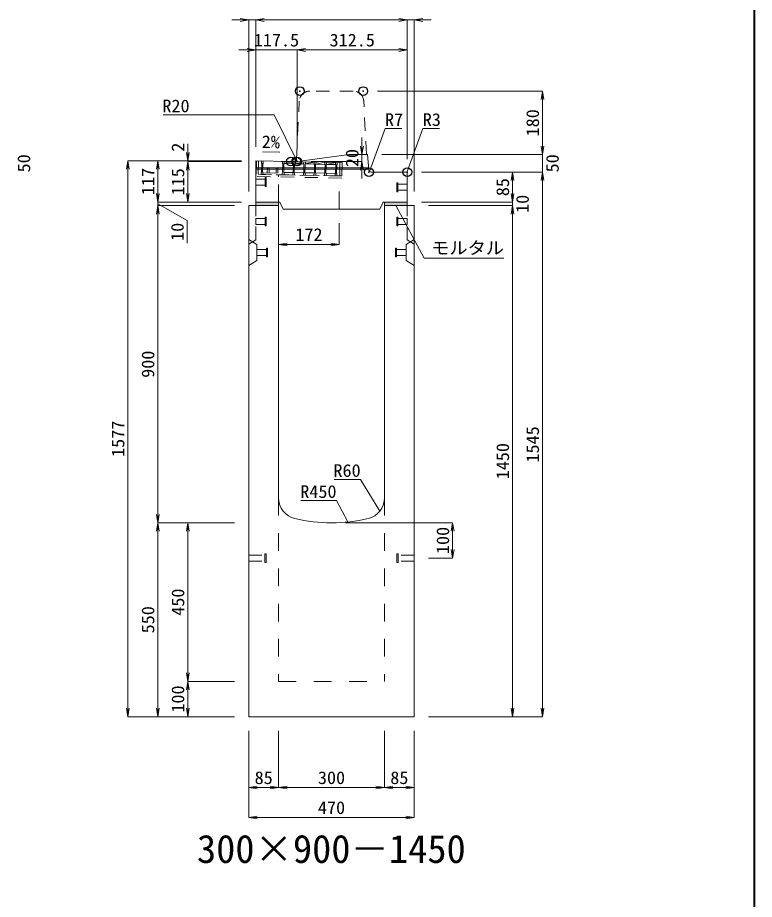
# Model space of a CAD drawing. Units: millimetres at full size. Extents: x -1809 to 57027, y -20349 to 17321.
# Drawn here: x 22509 to 24600, y -12614 to -10113 of the extents above; entities that cross this region are included whole.
import ezdxf
from ezdxf.enums import TextEntityAlignment as Align

# ---------------------------------------------------------------- set-up
doc = ezdxf.new("R2010")
doc.units = ezdxf.units.MM
doc.header["$LTSCALE"] = 50
doc.header["$PDMODE"] = 32
doc.header["$PDSIZE"] = 25
doc.linetypes.add('USER1', pattern=[2, 1, -1])
doc.linetypes.add('USER2', pattern=[1.35, 0.75, -0.6])
for name, color, linetype, lineweight in [('インサート', 3, 'USER2', 9), ('グレーチング', 7, 'USER2', 9), ('モルタル', 7, 'Continuous', 9), ('受枠', 3, 'USER2', 9), ('図枠', 7, 'Continuous', 5), ('寸法線', 7, 'Continuous', 13), ('引出線', 4, 'Continuous', 13), ('本体', 2, 'Continuous', 13), ('目地', 132, 'Continuous', 9)]:
    doc.layers.add(name, color=color, linetype=linetype, lineweight=lineweight)
doc.layers.add('作業エリア', color=11, linetype='Continuous')
doc.layers.add('文字', color=7, linetype='Continuous')
doc.styles.add('ＭＳ 明朝', font='')
doc.styles.get('ＭＳ 明朝').set_extended_font_data('MS Mincho')

# ---------------------------------------------------------------- blocks, each defined once
blk = doc.blocks.new('open_arrow')
at = {"color": 0, "linetype": 'Continuous', "lineweight": -2}
blk.add_lwpolyline([(7.5, 1.25), (0, 0), (7.5, -1.25)], dxfattribs=at)

msp = doc.modelspace()

# ---------------------------------------------------------------- hatches: boundary and pattern name
at = {"layer": 'モルタル'}
for points in [[(23250, -10646.05), (23250, -10636.05), (23185, -10636.05), (23185, -10646.05)], [(23615, -10646.05), (23615, -10636.05), (23550, -10636.05), (23550, -10646.05)]]:
    msp.add_hatch(color=256, dxfattribs=at).paths.add_polyline_path(points)

# ---------------------------------------------------------------- linework, layer by layer
at = {"layer": 'インサート'}
for p, q in [((23185, -10570.55), (23212, -10570.55)), ((23185, -10570.55), (23185, -10587.55)), ((23215, -10566.55), (23212, -10566.55)), ((23212, -10566.55), (23212, -10591.55)), ((23215, -10591.55), (23215, -10566.55)), ((23585, -10581.55), (23588, -10581.55)), ((23585, -10606.55), (23585, -10581.55)), ((23588, -10581.55), (23588, -10606.55)), ((23185, -10587.55), (23212, -10587.55)), ((23212, -10591.55), (23215, -10591.55)), ((23588, -10606.55), (23585, -10606.55)), ((23615, -10585.55), (23588, -10585.55)), ((23615, -10602.55), (23588, -10602.55)), ((23615, -10585.55), (23615, -10602.55)), ((23215, -10678.55), (23212, -10678.55)), ((23212, -10678.55), (23212, -10703.55)), ((23215, -10703.55), (23215, -10678.55)), ((23585, -10678.55), (23588, -10678.55)), ((23585, -10703.55), (23585, -10678.55)), ((23588, -10678.55), (23588, -10703.55)), ((23185, -10682.55), (23212, -10682.55)), ((23185, -10682.55), (23185, -10699.55)), ((23185, -10699.55), (23212, -10699.55)), ((23212, -10703.55), (23215, -10703.55)), ((23588, -10703.55), (23585, -10703.55)), ((23615, -10682.55), (23588, -10682.55)), ((23615, -10699.55), (23588, -10699.55)), ((23615, -10682.55), (23615, -10699.55)), ((23188.2, -10770.55), (23215.2, -10770.55)), ((23188.2, -10770.55), (23188.2, -10787.55)), ((23218.2, -10766.55), (23215.2, -10766.55)), ((23215.2, -10766.55), (23215.2, -10791.55)), ((23218.2, -10791.55), (23218.2, -10766.55)), ((23581.8, -10766.55), (23584.8, -10766.55)), ((23581.8, -10791.55), (23581.8, -10766.55)), ((23584.8, -10766.55), (23584.8, -10791.55)), ((23611.8, -10770.55), (23584.8, -10770.55)), ((23611.8, -10770.55), (23611.8, -10787.55)), ((23188.2, -10787.55), (23215.2, -10787.55)), ((23215.2, -10791.55), (23218.2, -10791.55)), ((23584.8, -10791.55), (23581.8, -10791.55)), ((23611.8, -10787.55), (23584.8, -10787.55)), ((23165, -11637.55), (23211, -11637.55)), ((23165, -11654.55), (23165, -11637.55)), ((23165, -11654.55), (23211, -11654.55)), ((23211, -11658.55), (23211, -11633.55)), ((23211, -11633.55), (23215, -11633.55)), ((23215, -11658.55), (23215, -11633.55)), ((23585, -11633.55), (23589, -11633.55)), ((23585, -11633.55), (23585, -11658.55)), ((23589, -11633.55), (23589, -11658.55)), ((23635, -11637.55), (23589, -11637.55)), ((23635, -11654.55), (23589, -11654.55)), ((23635, -11637.55), (23635, -11654.55)), ((23215, -11658.55), (23211, -11658.55)), ((23589, -11658.55), (23585, -11658.55))]:
    msp.add_line(p, q, dxfattribs=at)
at = {"layer": 'グレーチング'}
for p, q in [((23201, -10519.37), (23200.88, -10525.37)), ((23200.88, -10525.37), (23201.86, -10526.39)), ((23415.95, -10523.67), (23201, -10519.37)), ((23201.86, -10526.39), (23201.38, -10550.39)), ((23204.86, -10526.45), (23204.38, -10550.45)), ((23205.88, -10525.47), (23204.86, -10526.45)), ((23206, -10519.47), (23205.88, -10525.47)), ((23260.98, -10520.57), (23260.86, -10526.57)), ((23260.86, -10526.57), (23261.84, -10527.59)), ((23261.84, -10527.59), (23261.36, -10551.59)), ((23264.84, -10527.65), (23264.36, -10551.65)), ((23265.86, -10526.67), (23264.84, -10527.65)), ((23265.98, -10520.67), (23265.86, -10526.67)), ((23265.86, -10526.67), (23290.98, -10521.17)), ((23265.86, -10526.67), (23290.86, -10527.17)), ((23290.98, -10521.17), (23290.86, -10527.17)), ((23290.86, -10527.17), (23291.84, -10528.19)), ((23291.84, -10528.19), (23291.36, -10552.19)), ((23294.84, -10528.25), (23294.36, -10552.25)), ((23295.86, -10527.27), (23294.84, -10528.25)), ((23295.98, -10521.27), (23295.86, -10527.27)), ((23295.86, -10527.27), (23320.97, -10521.77)), ((23295.86, -10527.27), (23320.85, -10527.77)), ((23320.97, -10521.77), (23320.85, -10527.77)), ((23320.85, -10527.77), (23321.83, -10528.79)), ((23321.83, -10528.79), (23321.35, -10552.79)), ((23324.83, -10528.85), (23324.35, -10552.85)), ((23325.85, -10527.87), (23324.83, -10528.85)), ((23325.97, -10521.87), (23325.85, -10527.87)), ((23325.85, -10527.87), (23350.97, -10522.37)), ((23325.85, -10527.87), (23350.85, -10528.37)), ((23350.97, -10522.37), (23350.85, -10528.37)), ((23350.85, -10528.37), (23351.83, -10529.39)), ((23351.83, -10529.39), (23351.35, -10553.39)), ((23354.83, -10529.45), (23354.35, -10553.45)), ((23355.85, -10528.47), (23354.83, -10529.45)), ((23355.97, -10522.47), (23355.85, -10528.47)), ((23355.85, -10528.47), (23380.96, -10522.97)), ((23355.85, -10528.47), (23380.84, -10528.97)), ((23380.96, -10522.97), (23380.84, -10528.97)), ((23380.84, -10528.97), (23381.82, -10529.99)), ((23381.82, -10529.99), (23381.34, -10553.99)), ((23384.82, -10530.05), (23384.34, -10554.05)), ((23385.84, -10529.07), (23384.82, -10530.05)), ((23385.96, -10523.07), (23385.84, -10529.07)), ((23385.84, -10529.07), (23410.95, -10523.57)), ((23385.84, -10529.07), (23410.83, -10529.57)), ((23410.95, -10523.57), (23410.83, -10529.57)), ((23410.83, -10529.57), (23411.81, -10530.59)), ((23411.81, -10530.59), (23411.33, -10554.59)), ((23414.81, -10530.65), (23414.33, -10554.65)), ((23415.83, -10529.67), (23414.81, -10530.65)), ((23415.95, -10523.67), (23415.83, -10529.67)), ((23200.24, -10557.37), (23200.36, -10551.37)), ((23200.36, -10551.37), (23201.38, -10550.39)), ((23205.36, -10551.47), (23204.38, -10550.45)), ((23205.24, -10557.47), (23205.36, -10551.47)), ((23205.33, -10552.97), (23260.31, -10554.07)), ((23218.12, -10538.22), (23217.82, -10553.22)), ((23218.12, -10538.22), (23248.12, -10538.82)), ((23223.12, -10538.32), (23222.82, -10553.32)), ((23243.12, -10538.72), (23242.82, -10553.72)), ((23248.12, -10538.82), (23247.82, -10553.82)), ((23260.22, -10558.57), (23260.34, -10552.57)), ((23260.34, -10552.57), (23261.36, -10551.59)), ((23264.36, -10551.65), (23291.36, -10552.19)), ((23265.34, -10552.67), (23264.36, -10551.65)), ((23265.22, -10558.67), (23265.34, -10552.67)), ((23290.22, -10559.17), (23290.34, -10553.17)), ((23290.34, -10553.17), (23291.36, -10552.19)), ((23295.34, -10553.27), (23294.36, -10552.25)), ((23294.36, -10552.25), (23321.35, -10552.79)), ((23295.22, -10559.27), (23295.34, -10553.27)), ((23320.21, -10559.77), (23320.33, -10553.77)), ((23320.33, -10553.77), (23321.35, -10552.79)), ((23325.33, -10553.87), (23324.35, -10552.85)), ((23324.35, -10552.85), (23351.35, -10553.39)), ((23325.21, -10559.87), (23325.33, -10553.87)), ((23350.21, -10560.37), (23350.33, -10554.37)), ((23350.33, -10554.37), (23351.35, -10553.39)), ((23355.33, -10554.47), (23354.35, -10553.45)), ((23354.35, -10553.45), (23381.34, -10553.99)), ((23355.21, -10560.47), (23355.33, -10554.47)), ((23380.2, -10560.97), (23380.32, -10554.97)), ((23380.32, -10554.97), (23381.34, -10553.99)), ((23385.32, -10555.07), (23384.34, -10554.05)), ((23384.34, -10554.05), (23411.33, -10554.59)), ((23385.2, -10561.07), (23385.32, -10555.07)), ((23410.19, -10561.57), (23410.31, -10555.57)), ((23410.31, -10555.57), (23411.33, -10554.59)), ((23415.31, -10555.67), (23414.33, -10554.65)), ((23415.19, -10561.67), (23415.31, -10555.67)), ((23415.19, -10561.67), (23200.24, -10557.37))]:
    msp.add_line(p, q, dxfattribs=at)
at = {"layer": 'モルタル'}
for points in [[(23185, -10636.05), (23250, -10636.05), (23250, -10646.05), (23185, -10646.05)], [(23550, -10636.05), (23615, -10636.05), (23615, -10646.05), (23550, -10646.05)]]:
    msp.add_lwpolyline(points, close=True, dxfattribs=at)
at = {"layer": '作業エリア'}
for p in [(23310, -10321.05), (23490, -10321.05), (23285, -10521.05), (23300, -10521.05), (23302.5, -10521.05), (23506.25, -10551.05), (23615, -10551.05)]:
    msp.add_point(p, dxfattribs=at)
at = {"layer": '受枠'}
for p, q in [((23187, -10519.09), (23186.12, -10563.08)), ((23429.95, -10523.95), (23187, -10519.09)), ((23193, -10519.21), (23192.24, -10557.21)), ((23423.95, -10523.83), (23423.19, -10561.83)), ((23429.95, -10523.95), (23429.07, -10567.94)), ((23429.07, -10567.94), (23186.12, -10563.08)), ((23192.24, -10557.21), (23429.19, -10561.95)), ((23249.23, -10558.35), (23249.11, -10564.34))]:
    msp.add_line(p, q, dxfattribs=at)
at = {"layer": '図枠', "lineweight": 40}
msp.add_line((24600, -18146.05), (24600, -1526.05), dxfattribs=at)
at = {"layer": '寸法線'}
for p, q in [((23233, -10119.38), (23117, -10119.38)), ((23165, -10606.03), (23165, -10119.38)), ((23185, -10119.38), (23615, -10119.38)), ((23185, -10479.03), (23185, -10119.38)), ((23185, -10479.03), (23185, -10119.38)), ((23567, -10119.38), (23683, -10119.38)), ((23615, -10511.03), (23615, -10119.38)), ((23615, -10511.03), (23615, -10119.38)), ((23635, -10606.03), (23635, -10119.38)), ((23350.5, -10204.38), (23137, -10204.38)), ((23185, -10479.03), (23185, -10204.38)), ((23615, -10204.38), (23302.5, -10204.38)), ((23302.5, -10481.03), (23302.5, -10204.38)), ((23302.5, -10481.03), (23302.5, -10204.38)), ((23615, -10514.03), (23615, -10204.38)), ((23530.02, -10321.05), (23998.78, -10321.05)), ((23998.78, -10501.05), (23998.78, -10321.05)), ((23486.36, -10569.05), (23486.36, -10453.05)), ((23998.78, -10453.05), (23998.78, -10599.05)), ((22992.06, -10471.05), (22992.06, -10569.05)), ((23486.36, -10501.05), (23490.52, -10501.05)), ((23542.52, -10501.05), (23998.78, -10501.05)), ((23542.52, -10501.05), (23998.78, -10501.05)), ((22822.06, -12096.05), (22822.06, -10519.05)), ((23144.98, -10519.05), (22822.06, -10519.05)), ((22907.06, -10519.05), (22907.06, -10636.05)), ((23144.98, -10519.05), (22907.06, -10519.05)), ((23144.98, -10519.05), (22992.06, -10519.05)), ((23144.98, -10521.05), (22992.06, -10521.05)), ((22992.06, -10521.05), (22992.06, -10636.05)), ((23144.98, -10521.05), (22992.06, -10521.05)), ((23342.52, -10521.05), (23486.36, -10521.05)), ((23655.02, -10551.05), (23998.78, -10551.05)), ((23655.02, -10551.05), (23913.78, -10551.05)), ((23655.02, -10551.05), (23998.78, -10551.05)), ((23913.78, -10551.05), (23913.78, -10636.05)), ((23998.78, -10551.05), (23998.78, -12096.05)), ((22907.06, -10588.05), (22907.06, -10694.05)), ((23913.78, -10588.05), (23913.78, -10694.05)), ((23144.98, -10636.05), (22907.06, -10636.05)), ((23144.98, -10636.05), (22907.06, -10636.05)), ((22907.06, -10641.05), (22990.47, -10688.34)), ((23124.98, -10646.05), (22907.06, -10646.05)), ((22907.06, -10646.05), (22907.06, -11546.05)), ((23124.98, -10646.05), (22907.06, -10646.05)), ((23144.98, -10636.05), (22992.06, -10636.05)), ((23655.02, -10636.05), (23913.78, -10636.05)), ((23655.02, -10636.05), (23913.78, -10636.05)), ((23675.02, -10646.05), (23913.78, -10646.05)), ((23675.02, -10646.05), (23913.78, -10646.05)), ((23913.78, -10646.05), (23913.78, -12096.05)), ((22990.47, -10688.34), (22990.47, -10752.41)), ((23422, -10696.07), (23422, -10756.28)), ((23250, -10756.28), (23422, -10756.28)), ((23124.98, -11546.05), (22907.06, -11546.05)), ((22907.06, -12096.05), (22907.06, -11546.05)), ((23124.98, -11546.05), (22907.06, -11546.05)), ((22992.06, -11546.05), (22992.06, -11996.05)), ((23124.98, -11546.05), (22992.06, -11546.05)), ((23440.02, -11546.05), (23743.78, -11546.05)), ((23743.78, -11546.05), (23743.78, -11646.05)), ((23675.02, -11646.05), (23743.78, -11646.05)), ((23124.98, -11996.05), (22992.06, -11996.05)), ((22992.06, -11996.05), (22992.06, -12096.05)), ((23124.98, -11996.05), (22992.06, -11996.05)), ((23124.98, -12096.05), (22822.06, -12096.05)), ((23124.98, -12096.05), (22907.06, -12096.05)), ((23124.98, -12096.05), (22992.06, -12096.05)), ((23675.02, -12096.05), (23913.78, -12096.05)), ((23675.02, -12096.05), (23998.78, -12096.05)), ((23165, -12136.07), (23165, -12297.21)), ((23165, -12136.07), (23165, -12382.21)), ((23250, -12136.07), (23250, -12297.21)), ((23250, -12136.07), (23250, -12297.21)), ((23550, -12136.07), (23550, -12297.21)), ((23550, -12136.07), (23550, -12297.21)), ((23635, -12136.07), (23635, -12297.21)), ((23635, -12136.07), (23635, -12382.21)), ((23165, -12297.21), (23250, -12297.21)), ((23250, -12297.21), (23550, -12297.21)), ((23550, -12297.21), (23635, -12297.21)), ((23165, -12382.21), (23635, -12382.21))]:
    msp.add_line(p, q, dxfattribs=at)
at = {"layer": '引出線'}
for points in [[(23302.5, -10521.01), (23237.16, -10388.31), (23057.16, -10388.31), (22922.49, -10388.31)], [(23507.98, -10549.19), (23551.78, -10427.12), (23599.71, -10427.12)], [(23614.12, -10551.93), (23658.9, -10427.12), (23706.63, -10427.12)], [(23252.93, -10494.47), (23204.19, -10493.5), (23252.93, -10494.47)], [(23582.5, -10646.05), (23663.13, -10795.08), (23889.05, -10795.08)], [(23537.07, -11512.74), (23482.66, -11422.84), (23407.98, -11422.84)], [(23446.44, -11543.65), (23414.22, -11482.51), (23313.21, -11482.51)]]:
    msp.add_lwpolyline(points, dxfattribs=at)
at = {"layer": '本体', "linetype": 'USER2'}
for p, q in [((23461.46, -10321.05), (23338.54, -10321.05)), ((23300.33, -10514.4), (23308.57, -10349.56)), ((23499, -10501.05), (23491.43, -10349.56))]:
    msp.add_line(p, q, dxfattribs=at)
at = {"layer": '本体'}
for p, q in [((23450.5, -10501.05), (23303.83, -10520.87)), ((23502.5, -10501.05), (23450.5, -10501.05)), ((23505.76, -10544.58), (23502.5, -10501.05)), ((23185, -10636.05), (23185, -10519.05)), ((23185, -10519.05), (23285, -10521.05)), ((23285, -10521.05), (23301.15, -10521.05)), ((23612, -10551.05), (23512.74, -10551.05)), ((23615, -10636.05), (23615, -10554.05)), ((23165, -10646.05), (23165, -12096.05)), ((23165, -10646.05), (23250, -10646.05)), ((23253, -10636.05), (23185, -10636.05)), ((23250, -10646.05), (23250, -11475.53)), ((23253, -10636.05), (23263, -10656.05)), ((23537, -10656.05), (23263, -10656.05)), ((23547, -10636.05), (23537, -10656.05)), ((23615, -10636.05), (23547, -10636.05)), ((23550, -10646.05), (23550, -11475.53)), ((23550, -10646.05), (23635, -10646.05)), ((23635, -10646.05), (23635, -12096.05)), ((23165, -12096.05), (23635, -12096.05))]:
    msp.add_line(p, q, dxfattribs=at)
at = {"layer": '本体', "linetype": 'USER1'}
for p, q in [((23250, -10636.05), (23250, -10558.36)), ((23422, -10656.05), (23422, -10561.8))]:
    msp.add_line(p, q, dxfattribs=at)
at = {"layer": '本体', "linetype": 'USER2', "lineweight": 9}
for p, q in [((23185, -10743.05), (23185, -10646.05)), ((23615, -10743.05), (23615, -10646.05)), ((23165, -10755.55), (23185, -10743.05)), ((23635, -10755.55), (23615, -10743.05))]:
    msp.add_line(p, q, dxfattribs=at)
at = {"layer": '本体', "lineweight": 9}
for p, q in [((23165, -10742.05), (23188.2, -10756.55)), ((23188.2, -10756.55), (23188.2, -10801.55)), ((23634.58, -10742.31), (23611.8, -10756.55)), ((23611.8, -10756.55), (23611.8, -10801.55)), ((23188.2, -10801.55), (23165, -10816.05)), ((23611.8, -10801.55), (23635, -10816.05))]:
    msp.add_line(p, q, dxfattribs=at)
at = {"layer": '本体', "linetype": 'USER1', "lineweight": 15}
for p, q in [((23250, -11475.53), (23250, -11996.05)), ((23550, -11475.53), (23550, -11996.05)), ((23250, -11996.05), (23550, -11996.05))]:
    msp.add_line(p, q, dxfattribs=at)
at = {"layer": '本体', "linetype": 'USER2'}
for centre, radius, start, end in [((23338.54, -10351.05), 30, 90, 177.13759), ((23461.46, -10351.05), 30, 2.86241, 90), ((23293.34, -10514.05), 7, 270, 357.13759)]:
    msp.add_arc(centre, radius, start, end, dxfattribs=at)
at = {"layer": '本体'}
for centre, radius, start, end in [((23301.15, -10501.05), 20, 270, 277.69605), ((23512.74, -10544.05), 7, 184.28915, 270), ((23612, -10554.05), 3, 0, 90), ((23310, -11475.53), 60, 180, 256.65764), ((23490, -11475.53), 60, 283.34236, 0), ((23400, -11096.05), 450, 256.65764, 283.34236)]:
    msp.add_arc(centre, radius, start, end, dxfattribs=at)
at = {"layer": '目地'}
for p, q in [((23185, -10539.05), (23505.35, -10539.05)), ((23185, -10543.05), (23505.65, -10543.05))]:
    msp.add_line(p, q, dxfattribs=at)

# ---------------------------------------------------------------- block references
at = {"layer": '寸法線', "xscale": 3.2, "yscale": 3.2}
for p, rotation in [((23165, -10119.38), 180), ((23615, -10119.38), 180), ((23615, -10119.38), 180), ((23185, -10204.38), 180), ((23615, -10204.38), 180), ((23998.78, -10321.05), 270), ((23486.36, -10501.05), 90), ((23998.78, -10501.05), 90), ((23998.78, -10501.05), 90), ((22992.06, -10519.05), 90), ((22822.06, -10519.05), 270), ((22907.06, -10519.05), 270), ((22992.06, -10521.05), 270), ((22992.06, -10521.05), 270), ((23486.36, -10521.05), 270), ((23913.78, -10551.05), 270), ((23998.78, -10551.05), 270), ((23998.78, -10551.05), 270), ((22907.06, -10636.05), 90), ((22907.06, -10636.05), 90), ((22992.06, -10636.05), 90), ((23913.78, -10636.05), 90), ((23913.78, -10636.05), 90), ((22907.06, -10646.05), 270), ((22907.06, -10646.05), 270), ((23913.78, -10646.05), 270), ((23913.78, -10646.05), 270), ((23422, -10756.28), 180), ((22907.06, -11546.05), 90), ((22907.06, -11546.05), 270), ((22992.06, -11546.05), 270), ((23743.78, -11546.05), 270), ((23743.78, -11646.05), 90), ((22992.06, -11996.05), 90), ((22992.06, -11996.05), 270), ((22822.06, -12096.05), 90), ((22907.06, -12096.05), 90), ((22992.06, -12096.05), 90), ((23913.78, -12096.05), 90), ((23998.78, -12096.05), 90), ((23250, -12297.21), 180), ((23550, -12297.21), 180), ((23635, -12297.21), 180), ((23635, -12382.21), 180)]:
    msp.add_blockref('open_arrow', p, dxfattribs=dict(at, rotation=rotation))
for p in [(23185, -10119.38), (23185, -10119.38), (23635, -10119.38), (23302.5, -10204.38), (23302.5, -10204.38), (23250, -10756.28), (23165, -12297.21), (23250, -12297.21), (23550, -12297.21), (23165, -12382.21)]:
    msp.add_blockref('open_arrow', p, dxfattribs=at)
at = {"layer": '引出線', "xscale": 0.0533, "yscale": 0.0533}
for p, rotation in [((23252.93, -10494.47), 178.9), ((23302.5, -10521.01), 116.2), ((23507.98, -10549.19), 70.3), ((23614.12, -10551.93), 70.3), ((23582.5, -10646.05), 298.4), ((23537.07, -11512.74), 121.2), ((23446.44, -11543.65), 117.8)]:
    msp.add_blockref('open_arrow', p, dxfattribs=dict(at, rotation=rotation))

# ---------------------------------------------------------------- texts
at = {"layer": '寸法線', "style": 'ＭＳ 明朝', "width": 1.05}
for s, p in [('117.5', (23243.75, -10176.36)), ('312.5', (23458.75, -10176.36)), ('172', (23336, -10728.26)), ('85', (23207.5, -12269.19)), ('300', (23400, -12269.19)), ('85', (23592.5, -12269.19)), ('470', (23400, -12354.19))]:
    msp.add_text(s, height=36.03, dxfattribs=at).set_placement(p, align=Align.MIDDLE_CENTER)
for s, p in [('180', (23970.76, -10411.05)), ('2', (22964.06, -10480.2)), ('50', (22526.8, -10526.05)), ('20', (23458.34, -10511.05)), ('50', (24026.8, -10526.05)), ('117', (22879.04, -10577.55)), ('115', (22964.04, -10578.55)), ('85', (23885.76, -10593.55)), ('10', (23941.8, -10641.05)), ('10', (22962.45, -10720.38)), ('900', (22879.04, -11096.05)), ('1577', (22794.04, -11307.55)), ('1545', (23970.76, -11323.55)), ('1450', (23885.76, -11371.05)), ('100', (23715.76, -11596.05)), ('450', (22964.04, -11771.05)), ('550', (22879.04, -11821.05)), ('100', (22964.04, -12046.05))]:
    msp.add_text(s, height=36.03, rotation=90, dxfattribs=at).set_placement(p, align=Align.MIDDLE_CENTER)
at = {"layer": '引出線', "style": 'ＭＳ 明朝', "width": 1.05}
for s, p in [('R20', (22997.16, -10345.11)), ('R60', (23482.66, -11379.64)), ('R450', (23414.22, -11439.31))]:
    msp.add_text(s, height=36.03, dxfattribs=at).set_placement(p, align=Align.TOP_RIGHT)
for s, p in [('R7', (23551.78, -10383.92)), ('R3', (23658.9, -10383.92)), ('モルタル', (23683.13, -10747.97))]:
    msp.add_text(s, height=36.03, dxfattribs=at).set_placement(p, align=Align.TOP_LEFT)
msp.add_text('2%', height=36.03, rotation=358.854, dxfattribs=at).set_placement((23253.87, -10447.58), align=Align.TOP_RIGHT)
at = {"layer": '文字', "style": 'ＭＳ 明朝'}
msp.add_text('300×900－1450', height=80.06, dxfattribs=at).set_placement((23399.52, -12471.03), align=Align.MIDDLE_CENTER)

doc.saveas('drawing.dxf')
